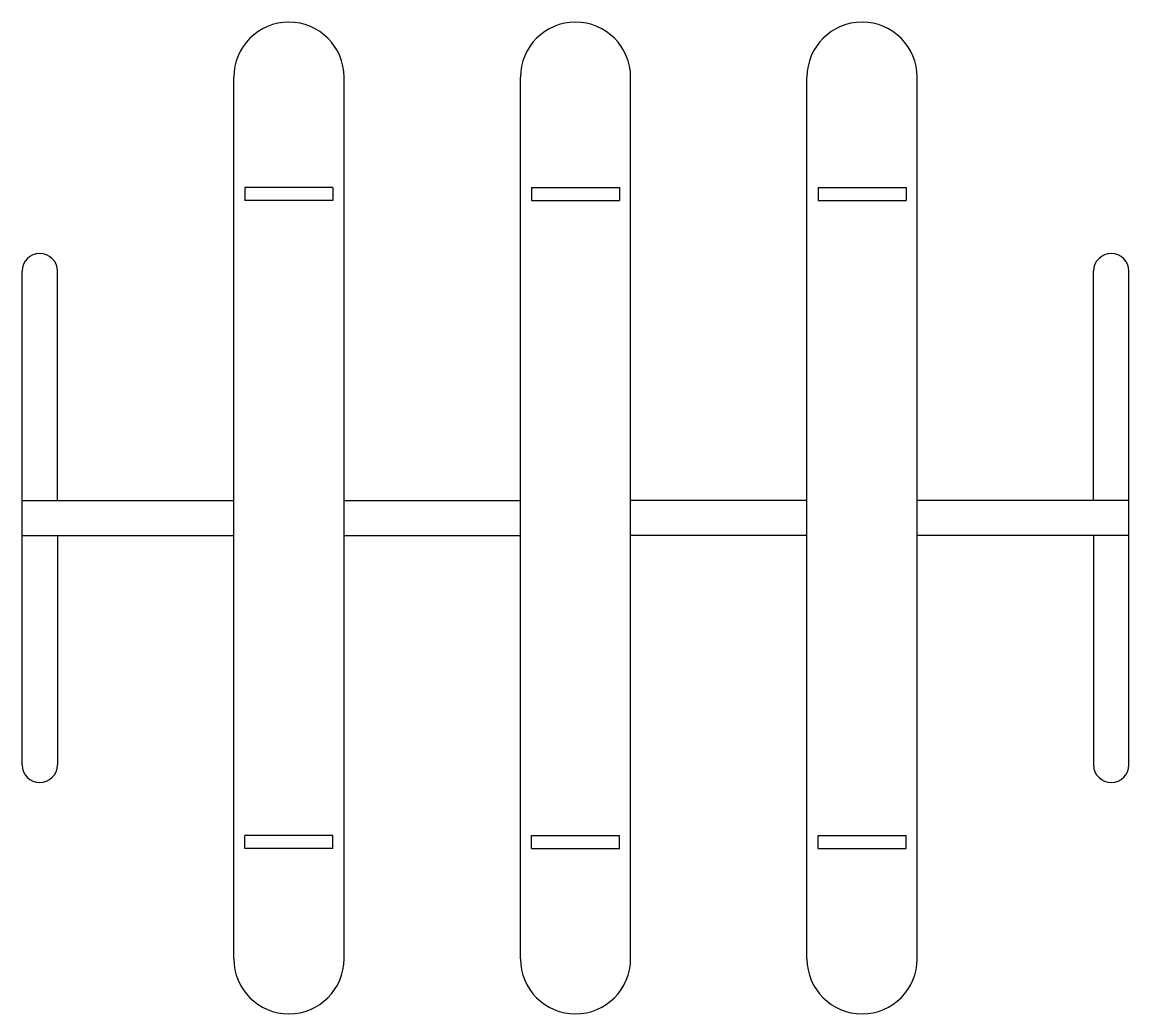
# Model space of a CAD drawing. Header units: millimetres. Extents: x 1477.78 to 1480.29, y 1336.19 to 1338.44.
import ezdxf

# ---------------------------------------------------------------- set-up
doc = ezdxf.new("R2010")
doc.units = ezdxf.units.MM
doc.header["$LTSCALE"] = 10
doc.layers.add('Playground', color=2, linetype='Continuous')

msp = doc.modelspace()

# ---------------------------------------------------------------- linework, layer by layer
at = {"layer": 'Playground'}
for p, q in [((1478.2618, 1336.3162), (1478.2618, 1338.3162)), ((1478.5118, 1336.3162), (1478.5118, 1338.3162)), ((1478.9118, 1336.3162), (1478.9118, 1338.3162)), ((1479.1618, 1336.3162), (1479.1618, 1338.3162)), ((1479.5618, 1336.3162), (1479.5618, 1338.3162)), ((1479.8118, 1336.3162), (1479.8118, 1338.3162)), ((1478.4868, 1338.0662), (1478.2868, 1338.0662)), ((1478.2868, 1338.0662), (1478.2868, 1338.0362)), ((1478.4868, 1338.0662), (1478.4868, 1338.0362)), ((1478.9368, 1338.0662), (1479.1368, 1338.0662)), ((1478.9368, 1338.0662), (1478.9368, 1338.0362)), ((1479.1368, 1338.0662), (1479.1368, 1338.0362)), ((1479.5868, 1338.0662), (1479.7868, 1338.0662)), ((1479.5868, 1338.0662), (1479.5868, 1338.0362)), ((1479.7868, 1338.0662), (1479.7868, 1338.0362)), ((1478.4868, 1338.0362), (1478.2868, 1338.0362)), ((1478.9368, 1338.0362), (1479.1368, 1338.0362)), ((1479.5868, 1338.0362), (1479.7868, 1338.0362)), ((1477.7818, 1336.7562), (1477.7818, 1337.8762)), ((1477.8618, 1337.3562), (1477.8618, 1337.8762)), ((1480.2118, 1337.3562), (1480.2118, 1337.8762)), ((1480.2918, 1336.7562), (1480.2918, 1337.8762)), ((1477.7818, 1337.3562), (1478.2618, 1337.3562)), ((1478.5118, 1337.3562), (1478.9118, 1337.3562)), ((1479.5618, 1337.3562), (1479.1618, 1337.3562)), ((1480.2918, 1337.3562), (1479.8118, 1337.3562)), ((1477.7818, 1337.2762), (1478.2618, 1337.2762)), ((1477.8618, 1337.2762), (1477.8618, 1336.7562)), ((1478.5118, 1337.2762), (1478.9118, 1337.2762)), ((1479.5618, 1337.2762), (1479.1618, 1337.2762)), ((1480.2918, 1337.2762), (1479.8118, 1337.2762)), ((1480.2118, 1337.2762), (1480.2118, 1336.7562)), ((1478.2868, 1336.5662), (1478.2868, 1336.5962)), ((1478.4868, 1336.5962), (1478.2868, 1336.5962)), ((1478.4868, 1336.5662), (1478.4868, 1336.5962)), ((1478.9368, 1336.5962), (1479.1368, 1336.5962)), ((1478.9368, 1336.5662), (1478.9368, 1336.5962)), ((1479.1368, 1336.5662), (1479.1368, 1336.5962)), ((1479.5868, 1336.5962), (1479.7868, 1336.5962)), ((1479.5868, 1336.5662), (1479.5868, 1336.5962)), ((1479.7868, 1336.5662), (1479.7868, 1336.5962)), ((1478.4868, 1336.5662), (1478.2868, 1336.5662)), ((1478.9368, 1336.5662), (1479.1368, 1336.5662)), ((1479.5868, 1336.5662), (1479.7868, 1336.5662))]:
    msp.add_line(p, q, dxfattribs=at)
for centre, radius, start, end in [((1478.3868, 1338.3162), 0.125, 0, 180), ((1479.0368, 1338.3162), 0.125, 0, 180), ((1479.6868, 1338.3162), 0.125, 0, 180), ((1477.8218, 1337.8762), 0.04, 0, 180), ((1480.2518, 1337.8762), 0.04, 0, 180), ((1477.8218, 1336.7562), 0.04, 180, 0), ((1480.2518, 1336.7562), 0.04, 180, 0), ((1478.3868, 1336.3162), 0.125, 180, 0), ((1479.0368, 1336.3162), 0.125, 180, 0), ((1479.6868, 1336.3162), 0.125, 180, 0)]:
    msp.add_arc(centre, radius, start, end, dxfattribs=at)

doc.saveas('drawing.dxf')
